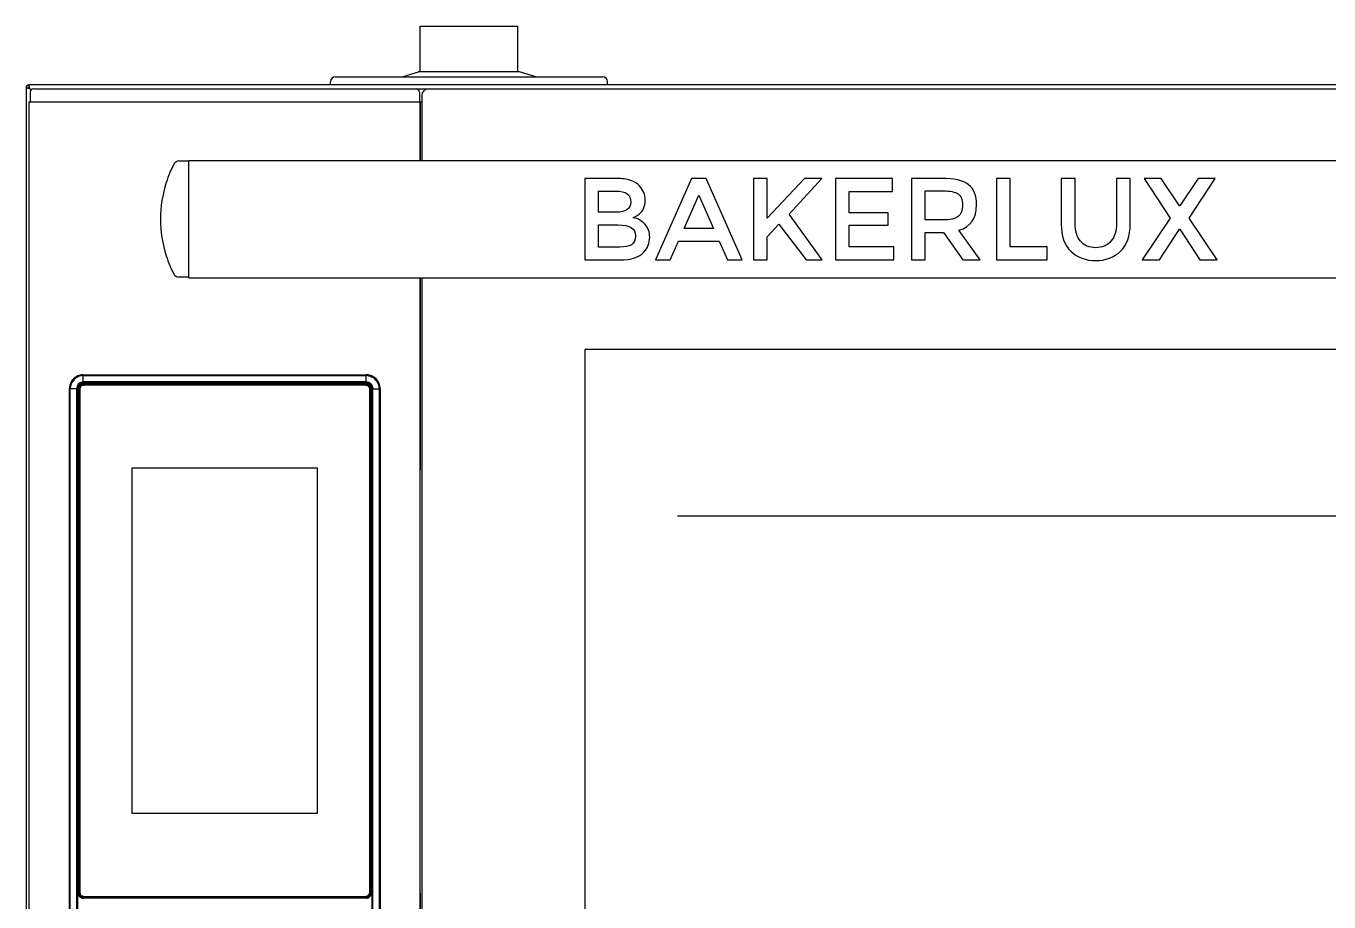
# Model space of a CAD drawing. Header units: millimetres. Extents: x -4975 to 152, y 4191 to 7264.
# Drawn here: x -2086 to -1686, y 5767.8 to 6036.8 of the extents above; entities that cross this region are included whole.
import ezdxf

# ---------------------------------------------------------------- set-up
doc = ezdxf.new("R2010")
doc.units = ezdxf.units.MM
doc.header["$LTSCALE"] = 346.5
doc.layers.get('0').update_dxf_attribs({"linetype": 'CONTINUOUS'})
doc.layers.add('ASSI', color=7, linetype='CONTINUOUS')
doc.layers.add('GEOM', color=7, linetype='CONTINUOUS')

msp = doc.modelspace()

# ---------------------------------------------------------------- linework, layer by layer
at = {"color": 7, "linetype": 'Continuous'}
for p, q in [((-2086.04, 6017.8), (-2086.04, 5617.1)), ((-2085.85, 6017.8), (-2086.04, 6017.8)), ((-2085.85, 6017.8), (-2085.22, 6017.8)), ((-2085.14, 6018.51), (-2085.14, 6018.7)), ((-1286.94, 6018.7), (-2085.14, 6018.7)), ((-2085.14, 6018.51), (-2085.14, 6017.88)), ((-2084.52, 6017.08), (-2085.14, 6017.7)), ((-2085.04, 6017.8), (-2084.44, 6017.19)), ((-2084.73, 6016.51), (-2084.78, 6013.5)), ((-2083.73, 6017.5), (-1288.36, 6017.5)), ((-2043.99, 6017.5), (-2043.99, 6017.55)), ((-2043.99, 6017.55), (-2041.09, 6017.55)), ((-2041.09, 6017.5), (-2041.09, 6017.55)), ((-2018.99, 6017.5), (-2018.99, 6017.55)), ((-2018.99, 6017.55), (-2016.09, 6017.55)), ((-2016.09, 6017.5), (-2016.09, 6017.55)), ((-1965.29, 6016.51), (-1965.24, 6013.5)), ((-2085.04, 5657.5), (-2085.04, 6013.5)), ((-2085.04, 6013.5), (-1965.04, 6013.5)), ((-2083.4, 6013.5), (-1966.62, 6013.5)), ((-1965.04, 6013.5), (-1965.04, 5995.5)), ((-1965.04, 5995.5), (-1965.04, 6013.5)), ((-1965.04, 6013.5), (-1964.54, 6013.5)), ((-1964.54, 6015.5), (-1964.54, 5995.5)), ((-2036.04, 5995.38), (-2039.62, 5995.25)), ((-2036.04, 5995.28), (-2039.12, 5995.18)), ((-2036.04, 5959.49), (-2036.04, 5995.5)), ((-2036.04, 5995.5), (-1336.04, 5995.5)), ((-1914.54, 5990), (-1914.54, 5965)), ((-1904.81, 5990), (-1914.54, 5990)), ((-1881.74, 5990), (-1892.76, 5965)), ((-1877.24, 5990), (-1881.74, 5990)), ((-1866.22, 5965), (-1877.24, 5990)), ((-1862.75, 5990), (-1862.75, 5965)), ((-1858.53, 5990), (-1862.75, 5990)), ((-1847.09, 5990), (-1858.53, 5977.8)), ((-1858.53, 5977.8), (-1858.53, 5990)), ((-1851.77, 5979.05), (-1841.72, 5990)), ((-1841.72, 5990), (-1847.09, 5990)), ((-1837.57, 5990), (-1837.57, 5965)), ((-1820.01, 5990), (-1837.57, 5990)), ((-1820.01, 5986.03), (-1820.01, 5990)), ((-1814.18, 5990), (-1814.18, 5965)), ((-1804.88, 5990), (-1814.18, 5990)), ((-1788.15, 5990), (-1788.15, 5965)), ((-1783.93, 5990), (-1788.15, 5990)), ((-1783.93, 5969), (-1783.93, 5990)), ((-1768.22, 5990), (-1768.22, 5975.98)), ((-1764, 5990), (-1768.22, 5990)), ((-1764, 5976.16), (-1764, 5990)), ((-1751.27, 5990), (-1751.27, 5976.16)), ((-1747.05, 5990), (-1751.27, 5990)), ((-1747.05, 5975.98), (-1747.05, 5990)), ((-1742.76, 5990), (-1734.78, 5977.84)), ((-1737.54, 5990), (-1742.76, 5990)), ((-1731.96, 5981.56), (-1737.54, 5990)), ((-1726.2, 5990), (-1731.78, 5981.56)), ((-1728.95, 5977.84), (-1720.98, 5990)), ((-1720.98, 5990), (-1726.2, 5990)), ((-1910.32, 5979.63), (-1910.32, 5986.1)), ((-1910.32, 5986.1), (-1904.92, 5986.1)), ((-1884.03, 5974.58), (-1879.49, 5984.88)), ((-1879.49, 5984.88), (-1874.95, 5974.58)), ((-1833.35, 5979.41), (-1833.35, 5986.03)), ((-1833.35, 5986.03), (-1820.01, 5986.03)), ((-1809.96, 5977.23), (-1809.96, 5986.17)), ((-1809.96, 5986.17), (-1804.6, 5986.17)), ((-1731.78, 5981.56), (-1731.96, 5981.56)), ((-1904.96, 5979.63), (-1910.32, 5979.63)), ((-1841.58, 5965), (-1851.77, 5979.05)), ((-1821.37, 5979.41), (-1833.35, 5979.41)), ((-1821.37, 5975.66), (-1821.37, 5979.41)), ((-1804.71, 5977.23), (-1809.96, 5977.23)), ((-1734.78, 5977.84), (-1743.37, 5965)), ((-1720.37, 5965), (-1728.95, 5977.84)), ((-1910.32, 5968.9), (-1910.32, 5975.73)), ((-1910.32, 5975.73), (-1904.24, 5975.73)), ((-1874.95, 5974.58), (-1884.03, 5974.58)), ((-1858.53, 5972.01), (-1854.88, 5975.94)), ((-1858.53, 5965), (-1858.53, 5972.01)), ((-1854.88, 5975.94), (-1846.59, 5965)), ((-1833.35, 5968.97), (-1833.35, 5975.66)), ((-1833.35, 5975.66), (-1821.37, 5975.66)), ((-1809.96, 5965), (-1809.96, 5973.4)), ((-1809.96, 5973.4), (-1804.42, 5973.4)), ((-1804.42, 5973.4), (-1798.45, 5965)), ((-1793.08, 5965), (-1799.63, 5974.08)), ((-1738.11, 5965), (-1731.96, 5974.4)), ((-1731.96, 5974.4), (-1731.78, 5974.4)), ((-1731.78, 5974.4), (-1725.63, 5965)), ((-1903.7, 5968.9), (-1910.32, 5968.9)), ((-1888.25, 5965), (-1885.75, 5970.68)), ((-1885.75, 5970.68), (-1873.23, 5970.68)), ((-1873.23, 5970.68), (-1870.73, 5965)), ((-1819.58, 5968.97), (-1833.35, 5968.97)), ((-1819.58, 5965), (-1819.58, 5968.97)), ((-1772.52, 5969), (-1783.93, 5969)), ((-1772.52, 5965), (-1772.52, 5969)), ((-1914.54, 5965), (-1903.6, 5965)), ((-1892.76, 5965), (-1888.25, 5965)), ((-1870.73, 5965), (-1866.22, 5965)), ((-1862.75, 5965), (-1858.53, 5965)), ((-1846.59, 5965), (-1841.58, 5965)), ((-1837.57, 5965), (-1819.58, 5965)), ((-1814.18, 5965), (-1809.96, 5965)), ((-1798.45, 5965), (-1793.08, 5965)), ((-1788.15, 5965), (-1772.52, 5965)), ((-1743.37, 5965), (-1738.11, 5965)), ((-1725.63, 5965), (-1720.37, 5965)), ((-2039.62, 5959.74), (-2036.04, 5959.62)), ((-2036.04, 5959.71), (-2039.12, 5959.82)), ((-2036.04, 5959.5), (-1336.04, 5959.5)), ((-1965.04, 5959.5), (-1965.04, 5900.5)), ((-1965.04, 5657.5), (-1965.04, 5959.5)), ((-1964.54, 5959.5), (-1964.54, 5655.5)), ((-1914.54, 5937.5), (-1914.54, 5733.5)), ((-1457.54, 5937.5), (-1914.54, 5937.5)), ((-1965.04, 5770.5), (-1965.04, 5657.5))]:
    msp.add_line(p, q, dxfattribs=at)
at = {"color": 9, "linetype": 'Continuous'}
for p, q in [((-2068.47, 5929.67), (-2068.47, 5929.68)), ((-2068.47, 5929.67), (-1981.62, 5929.67)), ((-2068.46, 5928), (-2068.46, 5929.44)), ((-2068.46, 5929.44), (-1981.63, 5929.44)), ((-1981.63, 5928), (-1981.63, 5929.44)), ((-1981.62, 5929.67), (-1981.61, 5929.68)), ((-2072.71, 5925.42), (-2072.72, 5925.43)), ((-2072.71, 5745.57), (-2072.71, 5925.42)), ((-2071.29, 5925.41), (-2072.49, 5925.41)), ((-2072.49, 5745.58), (-2072.49, 5925.41)), ((-2070.53, 5925.41), (-2071.29, 5925.41)), ((-2070.53, 5925.41), (-2070.53, 5745.58)), ((-2070.25, 5925.41), (-2070.5, 5925.41)), ((-2070.25, 5925.41), (-2070.25, 5745.58)), ((-2069.67, 5925.36), (-2069.8, 5925.36)), ((-2069.8, 5770.64), (-2069.8, 5925)), ((-2069.55, 5925.36), (-2069.67, 5925.36)), ((-2068.46, 5927.48), (-2068.46, 5928)), ((-2068.46, 5927.21), (-2068.46, 5927.48)), ((-1981.63, 5927.48), (-2068.46, 5927.48)), ((-1981.62, 5927.21), (-2068.46, 5927.21)), ((-2068.4, 5926.63), (-2068.4, 5926.76)), ((-2068.4, 5926.51), (-2068.4, 5926.63)), ((-1981.68, 5926.63), (-1981.68, 5926.76)), ((-1981.68, 5926.51), (-1981.68, 5926.63)), ((-1981.63, 5927.48), (-1981.63, 5928)), ((-1981.62, 5927.21), (-1981.63, 5927.45)), ((-1980.53, 5925.36), (-1980.41, 5925.36)), ((-1980.41, 5925.36), (-1980.28, 5925.36)), ((-1980.28, 5925), (-1980.28, 5770.64)), ((-1979.83, 5925.41), (-1979.56, 5925.41)), ((-1979.83, 5745.58), (-1979.83, 5925.41)), ((-1979.56, 5745.58), (-1979.56, 5925.41)), ((-1979.56, 5925.41), (-1978.79, 5925.41)), ((-1978.79, 5925.41), (-1977.6, 5925.41)), ((-1977.6, 5925.41), (-1977.6, 5745.58)), ((-1977.37, 5925.42), (-1977.36, 5925.43)), ((-1977.37, 5925.42), (-1977.37, 5745.57)), ((-2069.67, 5770.64), (-2069.8, 5770.64)), ((-2069.55, 5770.64), (-2069.67, 5770.64)), ((-2068.44, 5769.2), (-2068.4, 5769.24)), ((-2068.4, 5769.49), (-2068.4, 5769.37)), ((-2068.4, 5769.37), (-2068.4, 5769.24)), ((-1981.68, 5769.24), (-2068.4, 5769.24)), ((-1981.68, 5769.49), (-1981.68, 5769.37)), ((-1981.68, 5769.37), (-1981.68, 5769.24)), ((-1981.65, 5769.2), (-1981.68, 5769.24))]:
    msp.add_line(p, q, dxfattribs=at)
at = {"color": 2, "linetype": 'Continuous'}
msp.add_line((-1886.04, 5886.4), (-1486.04, 5886.4), dxfattribs=at)
at = {"color": 9, "linetype": 'Continuous'}
for points in [[(-2070.25, 5925.41), (-2070.35, 5925.41), (-2070.44, 5925.41), (-2070.53, 5925.41)], [(-1981.62, 5927.21), (-1981.63, 5927.3), (-1981.63, 5927.4), (-1981.63, 5927.48)]]:
    msp.add_lwpolyline(points, dxfattribs=at)
at = {"color": 7, "linetype": 'Continuous'}
for centre, radius, start, end in [((-2085.14, 6017.8), 0.9, 90, 180), ((-2085.14, 6017.8), 0.1, 90, 180), ((-2083.73, 6016.5), 1, 90, 179), ((-1966.29, 6016.5), 1, 1, 90), ((-1962.54, 6015.5), 2, 90, 180), ((-2008.2, 5977.45), 36.6, 151.8419, 162.0508), ((-2008.31, 5977.5), 36.48, 162.0646, 197.9354), ((-2008.2, 5977.54), 36.6, 197.9493, 208.1581)]:
    msp.add_arc(centre, radius, start, end, dxfattribs=at)
at = {"color": 9, "linetype": 'Continuous'}
for centre, radius, start, end in [((-2068.45, 5925.41), 4.03, 98.9758, 171.4052), ((-2068.46, 5925.42), 4.25, 137.9545, 144.2272), ((-2068.46, 5925.41), 4.26, 131.0569, 137.9454), ((-2068.46, 5925.42), 4.25, 124.2566, 131.0508), ((-2068.46, 5925.41), 4.26, 118.4228, 124.2541), ((-2068.46, 5925.41), 4.26, 107.3361, 118.4073), ((-2068.46, 5925.41), 4.25, 102.0486, 107.3202), ((-2068.46, 5925.41), 4.26, 92.4816, 102.0374), ((-2068.45, 5925.41), 4.03, 90.0459, 98.9808), ((-2068.46, 5925.43), 4.24, 90.0409, 92.4762), ((-1981.63, 5925.41), 4.03, 81.3986, 89.9555), ((-1981.62, 5925.43), 4.24, 87.6693, 89.9597), ((-1981.62, 5925.41), 4.26, 78.0579, 87.663), ((-1981.62, 5925.42), 4.25, 72.8415, 78.0475), ((-1981.62, 5925.41), 4.26, 63.0369, 72.8276), ((-1981.62, 5925.41), 4.26, 54.2295, 63.0203), ((-1981.63, 5925.41), 4.03, 8.9758, 61.0408), ((-1981.62, 5925.42), 4.25, 47.9545, 54.2272), ((-1981.63, 5925.41), 4.26, 41.0569, 47.9454), ((-1981.62, 5925.42), 4.25, 34.2566, 41.0508), ((-2068.45, 5925.42), 4.26, 168.0579, 177.663), ((-2068.47, 5925.42), 4.24, 177.6693, 179.9597), ((-2068.46, 5925.42), 4.25, 162.8415, 168.0475), ((-2068.45, 5925.42), 4.26, 153.0369, 162.8276), ((-2068.46, 5925.41), 4.03, 171.3986, 179.9555), ((-2068.46, 5925.42), 4.26, 144.2295, 153.0203), ((-2068.39, 5925.35), 1.41, 162.4712, 179.924), ((-1981.68, 5925.35), 1.41, 72.4712, 89.924), ((-1981.62, 5925.42), 4.26, 28.4228, 34.2541), ((-1981.63, 5925.42), 4.26, 17.3361, 28.4073), ((-1981.63, 5925.41), 4.03, 0.0459, 8.9808), ((-1981.62, 5925.42), 4.25, 12.0486, 17.3202), ((-1981.63, 5925.42), 4.26, 2.4816, 12.0374), ((-1981.61, 5925.42), 4.24, 0.0409, 2.4762), ((-2068.4, 5770.65), 1.41, 252.4712, 269.924), ((-1981.69, 5770.64), 1.41, 342.4712, 359.924)]:
    msp.add_arc(centre, radius, start, end, dxfattribs=at)
at = {"color": 7, "linetype": 'Continuous'}
for centre, major_axis, start_param, end_param in [((-2068.47, 5925.42), (-3.01, 3.01), -0.523121, 0.52312), ((-2068.47, 5925.42), (-3.01, 3.01), -0.784789, -0.523121), ((-1981.61, 5925.42), (3.01, 3.01), 0.52312, 0.784789), ((-1981.61, 5925.42), (3.01, 3.01), -0.523121, 0.52312), ((-2068.47, 5925.42), (3.01, -3.01), -2.618472, -2.356803), ((-1981.61, 5925.42), (3.01, 3.01), -0.784789, -0.523121)]:
    msp.add_ellipse(centre, major_axis=major_axis, ratio=0.998783, start_param=start_param, end_param=end_param, dxfattribs=at)
for points, knots in [([(-2085.85, 6017.8), (-2085.75, 6017.78), (-2085.51, 6017.74), (-2085.27, 6017.71), (-2085.14, 6017.7)], [0, 0, 0, 0, 0.444743, 1, 1, 1, 1]), ([(-2085.22, 6017.8), (-2085.22, 6017.79), (-2085.19, 6017.75), (-2085.16, 6017.72), (-2085.14, 6017.7)], [0, 0, 0, 0, 0.232177, 1, 1, 1, 1]), ([(-2085.14, 6018.51), (-2085.12, 6018.4), (-2085.09, 6018.17), (-2085.06, 6017.93), (-2085.04, 6017.8)], [0, 0, 0, 0, 0.444743, 1, 1, 1, 1]), ([(-2085.14, 6017.88), (-2085.13, 6017.87), (-2085.1, 6017.85), (-2085.07, 6017.82), (-2085.04, 6017.8)], [0, 0, 0, 0, 0.232177, 1, 1, 1, 1])]:
    msp.add_open_spline(points, degree=3, knots=knots, dxfattribs=at)
for points in [[(-2040.47, 5994.72), (-2040.31, 5995.02), (-2039.95, 5995.24), (-2039.62, 5995.25)], [(-1900.45, 5989.37), (-1901.67, 5989.78), (-1903.13, 5990), (-1904.81, 5990)], [(-1897.7, 5987.74), (-1898.3, 5988.42), (-1899.23, 5988.96), (-1900.45, 5989.37)], [(-1796.69, 5988.07), (-1798.34, 5989.35), (-1801.09, 5990), (-1804.88, 5990)], [(-1794.23, 5981.88), (-1794.23, 5984.7), (-1795.05, 5986.78), (-1796.69, 5988.07)], [(-1904.92, 5986.1), (-1903.38, 5986.1), (-1902.24, 5985.81), (-1901.5, 5985.29)], [(-1901.5, 5985.29), (-1900.77, 5984.78), (-1900.38, 5983.92), (-1900.38, 5982.74)], [(-1895.98, 5983.38), (-1895.98, 5984.99), (-1896.55, 5986.46), (-1897.7, 5987.74)], [(-1804.6, 5986.17), (-1802.35, 5986.17), (-1800.77, 5985.85), (-1799.88, 5985.23)], [(-1799.88, 5985.23), (-1799.02, 5984.63), (-1798.55, 5983.52), (-1798.55, 5981.88)], [(-1900.38, 5982.74), (-1900.38, 5980.66), (-1901.92, 5979.63), (-1904.96, 5979.63)], [(-1897.84, 5979.02), (-1896.62, 5979.95), (-1895.98, 5981.41), (-1895.98, 5983.38)], [(-1798.55, 5981.88), (-1798.55, 5980.23), (-1798.98, 5979.05), (-1799.84, 5978.34)], [(-1799.63, 5974.08), (-1796.05, 5975.15), (-1794.23, 5977.73), (-1794.23, 5981.88)], [(-1899.66, 5977.98), (-1899.23, 5978.16), (-1898.95, 5978.3), (-1898.77, 5978.38)], [(-1895.98, 5975.87), (-1896.91, 5976.94), (-1898.12, 5977.62), (-1899.66, 5977.98)], [(-1898.77, 5978.38), (-1898.63, 5978.45), (-1898.3, 5978.66), (-1897.84, 5979.02)], [(-1799.84, 5978.34), (-1800.7, 5977.59), (-1802.35, 5977.23), (-1804.71, 5977.23)], [(-1762.3, 5970.71), (-1763.43, 5972.04), (-1764, 5973.87), (-1764, 5976.16)], [(-1751.27, 5976.16), (-1751.27, 5973.87), (-1751.84, 5972.04), (-1752.98, 5970.71)], [(-1904.24, 5975.73), (-1900.7, 5975.73), (-1898.91, 5974.62), (-1898.91, 5972.4)], [(-1898.91, 5972.4), (-1898.91, 5971.04), (-1899.34, 5970.11), (-1900.16, 5969.61)], [(-1894.58, 5971.94), (-1894.58, 5973.51), (-1895.05, 5974.8), (-1895.98, 5975.87)], [(-1768.22, 5975.98), (-1768.22, 5972.37), (-1767.26, 5969.58), (-1765.27, 5967.64)], [(-1750.03, 5967.65), (-1748.05, 5969.58), (-1747.05, 5972.37), (-1747.05, 5975.98)], [(-1900.16, 5969.61), (-1900.99, 5969.11), (-1902.17, 5968.9), (-1903.7, 5968.9)], [(-1896.38, 5967.33), (-1895.19, 5968.65), (-1894.58, 5970.18), (-1894.58, 5971.94)], [(-1757.64, 5968.72), (-1759.61, 5968.72), (-1761.14, 5969.36), (-1762.3, 5970.71)], [(-1752.98, 5970.71), (-1754.13, 5969.36), (-1755.71, 5968.72), (-1757.64, 5968.72)], [(-1903.6, 5965), (-1900.2, 5965), (-1897.8, 5965.75), (-1896.38, 5967.33)], [(-1765.27, 5967.64), (-1763.29, 5965.71), (-1760.75, 5964.75), (-1757.64, 5964.75)], [(-1757.64, 5964.75), (-1754.56, 5964.75), (-1752.02, 5965.71), (-1750.03, 5967.65)], [(-2039.62, 5959.74), (-2039.95, 5959.76), (-2040.31, 5959.98), (-2040.47, 5960.27)]]:
    msp.add_open_spline(points, degree=3, dxfattribs=at)
at = {"color": 9, "linetype": 'Continuous'}
for points, knots in [([(-2068.47, 5929.67), (-2068.46, 5929.66), (-2068.47, 5929.58), (-2068.46, 5929.51), (-2068.46, 5929.44)], [0, 0, 0, 0, 0.081765, 1, 1, 1, 1]), ([(-1981.62, 5929.67), (-1981.63, 5929.65), (-1981.61, 5929.57), (-1981.63, 5929.5), (-1981.63, 5929.44)], [0, 0, 0, 0, 0.284532, 1, 1, 1, 1]), ([(-2072.71, 5925.42), (-2072.7, 5925.41), (-2072.61, 5925.42), (-2072.54, 5925.41), (-2072.49, 5925.41)], [0, 0, 0, 0, 0.284532, 1, 1, 1, 1]), ([(-2068.46, 5927.48), (-2068.98, 5927.48), (-2070.08, 5927.04), (-2070.53, 5925.94), (-2070.53, 5925.41)], [0, 0, 0, 0, 0.500075, 1, 1, 1, 1]), ([(-2068.46, 5927.21), (-2068.92, 5927.21), (-2069.87, 5926.83), (-2070.26, 5925.87), (-2070.25, 5925.41)], [0, 0, 0, 0, 0.500075, 1, 1, 1, 1]), ([(-1979.56, 5925.41), (-1979.56, 5925.94), (-1980, 5927.04), (-1981.1, 5927.48), (-1981.63, 5927.48)], [0, 0, 0, 0, 0.500075, 1, 1, 1, 1]), ([(-1979.83, 5925.41), (-1979.83, 5925.87), (-1980.21, 5926.83), (-1981.17, 5927.21), (-1981.62, 5927.21)], [0, 0, 0, 0, 0.500075, 1, 1, 1, 1]), ([(-1977.37, 5925.42), (-1977.37, 5925.42), (-1977.45, 5925.42), (-1977.53, 5925.41), (-1977.6, 5925.41)], [0, 0, 0, 0, 0.081765, 1, 1, 1, 1])]:
    msp.add_open_spline(points, degree=3, knots=knots, dxfattribs=at)
for points in [[(-1981.03, 5929.4), (-1980.56, 5929.33), (-1980.09, 5929.17), (-1979.68, 5928.94)], [(-2069.73, 5925.78), (-2069.63, 5926.1), (-2069.4, 5926.39), (-2069.11, 5926.56)], [(-2069.55, 5925.36), (-2069.55, 5925.58), (-2069.48, 5925.8), (-2069.36, 5925.99)], [(-2069.36, 5925.99), (-2069.27, 5926.13), (-2069.13, 5926.26), (-2068.98, 5926.35)], [(-2069.11, 5926.56), (-2068.9, 5926.69), (-2068.65, 5926.76), (-2068.4, 5926.76)], [(-2068.98, 5926.35), (-2068.81, 5926.45), (-2068.6, 5926.51), (-2068.4, 5926.51)], [(-1981.68, 5926.51), (-1981.46, 5926.51), (-1981.24, 5926.44), (-1981.05, 5926.32)], [(-1981.26, 5926.69), (-1980.94, 5926.59), (-1980.65, 5926.35), (-1980.48, 5926.07)], [(-1981.05, 5926.32), (-1980.91, 5926.22), (-1980.78, 5926.09), (-1980.69, 5925.94)], [(-1980.69, 5925.94), (-1980.59, 5925.77), (-1980.53, 5925.56), (-1980.53, 5925.36)], [(-1980.48, 5926.07), (-1980.35, 5925.86), (-1980.28, 5925.6), (-1980.28, 5925.36)], [(-2069.61, 5769.93), (-2069.73, 5770.14), (-2069.8, 5770.39), (-2069.8, 5770.64)], [(-2068.82, 5769.3), (-2069.14, 5769.41), (-2069.44, 5769.64), (-2069.61, 5769.93)], [(-2069.39, 5770.05), (-2069.49, 5770.23), (-2069.55, 5770.44), (-2069.55, 5770.64)], [(-2069.03, 5769.68), (-2069.18, 5769.77), (-2069.3, 5769.9), (-2069.39, 5770.05)], [(-2068.4, 5769.49), (-2068.62, 5769.49), (-2068.85, 5769.56), (-2069.03, 5769.68)], [(-1981.1, 5769.65), (-1981.27, 5769.55), (-1981.48, 5769.49), (-1981.68, 5769.49)], [(-1980.97, 5769.43), (-1981.18, 5769.31), (-1981.44, 5769.24), (-1981.68, 5769.24)], [(-1980.72, 5770.01), (-1980.82, 5769.86), (-1980.95, 5769.74), (-1981.1, 5769.65)], [(-1980.35, 5770.22), (-1980.45, 5769.9), (-1980.68, 5769.6), (-1980.97, 5769.43)], [(-1980.53, 5770.64), (-1980.53, 5770.42), (-1980.6, 5770.19), (-1980.72, 5770.01)]]:
    msp.add_open_spline(points, degree=3, dxfattribs=at)
at = {"layer": 'ASSI', "color": 7, "linetype": 'Continuous'}
for p, q in [((-1965.04, 6022.7), (-1965.04, 6036.8)), ((-1965.04, 6036.8), (-1935.04, 6036.8)), ((-1935.04, 6022.7), (-1935.04, 6036.8)), ((-1970.54, 6021.2), (-1965.54, 6022.7)), ((-1934.54, 6022.7), (-1965.54, 6022.7)), ((-1929.54, 6021.2), (-1934.54, 6022.7))]:
    msp.add_line(p, q, dxfattribs=at)
at = {"layer": 'GEOM', "color": 7, "linetype": 'Continuous'}
for p, q in [((-1991.04, 6021.2), (-1909.04, 6021.2)), ((-1992.54, 6018.7), (-1992.54, 6019.7)), ((-1907.54, 6018.7), (-1907.54, 6019.7)), ((-2069.54, 5925.3), (-2069.54, 5770.7)), ((-1981.74, 5926.5), (-2068.34, 5926.5)), ((-1980.54, 5770.7), (-1980.54, 5925.3)), ((-1996.54, 5901), (-2053.54, 5901)), ((-2053.54, 5901), (-2053.54, 5795)), ((-1996.54, 5795), (-1996.54, 5901)), ((-2053.54, 5795), (-1996.54, 5795)), ((-2068.34, 5769.5), (-1981.74, 5769.5))]:
    msp.add_line(p, q, dxfattribs=at)
at = {"layer": 'GEOM', "color": 9, "linetype": 'Continuous'}
for p, q in [((-2070.08, 5770.6), (-2070.08, 5925.39)), ((-2070.08, 5925.39), (-2069.84, 5925.39)), ((-2069.84, 5770.6), (-2069.84, 5925.39)), ((-2068.44, 5927.04), (-1981.65, 5927.04)), ((-2068.44, 5927.04), (-2068.44, 5926.79)), ((-2068.44, 5926.79), (-1981.65, 5926.79)), ((-1981.65, 5927.04), (-1981.65, 5926.79)), ((-1980.25, 5925.39), (-1980.25, 5770.6)), ((-1980, 5925.39), (-1980.25, 5925.39)), ((-1980, 5925.39), (-1980, 5770.6)), ((-2070.08, 5770.6), (-2069.84, 5770.6)), ((-1981.65, 5769.2), (-2068.44, 5769.2)), ((-2068.44, 5768.95), (-2068.44, 5769.2)), ((-1981.65, 5768.95), (-2068.44, 5768.95)), ((-1981.65, 5768.95), (-1981.65, 5769.2))]:
    msp.add_line(p, q, dxfattribs=at)
at = {"layer": 'GEOM', "color": 7, "linetype": 'Continuous'}
for centre, radius, start, end in [((-1991.04, 6019.7), 1.5, 90, 180), ((-1909.04, 6019.7), 1.5, 0, 90), ((-2068.34, 5925.3), 1.2, 90, 180), ((-1981.74, 5925.3), 1.2, 0, 90), ((-2068.34, 5770.7), 1.2, 180, 270), ((-1981.74, 5770.7), 1.2, 270, 0)]:
    msp.add_arc(centre, radius, start, end, dxfattribs=at)
at = {"layer": 'GEOM', "color": 9, "linetype": 'Continuous'}
for centre, start, end in [((-2068.44, 5925.39), 89.9858, 180.0142), ((-1981.65, 5925.39), 359.9858, 90.0142), ((-2068.44, 5770.6), 179.9858, 270.0142), ((-1981.65, 5770.6), 269.9858, 0.0142)]:
    msp.add_arc(centre, 1.65, start, end, dxfattribs=at)
for points in [[(-2069.84, 5925.39), (-2069.84, 5925.62), (-2069.78, 5925.85), (-2069.67, 5926.04)], [(-2069.67, 5926.04), (-2069.55, 5926.27), (-2069.36, 5926.47), (-2069.14, 5926.6)], [(-2069.14, 5926.6), (-2068.93, 5926.72), (-2068.68, 5926.79), (-2068.44, 5926.79)], [(-1981.65, 5926.79), (-1981.42, 5926.79), (-1981.19, 5926.73), (-1980.99, 5926.63)], [(-1980.99, 5926.63), (-1980.77, 5926.51), (-1980.57, 5926.32), (-1980.44, 5926.1)], [(-1980.44, 5926.1), (-1980.32, 5925.89), (-1980.25, 5925.64), (-1980.25, 5925.39)], [(-2069.64, 5769.9), (-2069.77, 5770.11), (-2069.84, 5770.36), (-2069.84, 5770.6)], [(-2069.09, 5769.36), (-2069.32, 5769.48), (-2069.51, 5769.68), (-2069.64, 5769.9)], [(-2068.44, 5769.2), (-2068.66, 5769.2), (-2068.89, 5769.26), (-2069.09, 5769.36)], [(-1980.94, 5769.39), (-1981.15, 5769.27), (-1981.4, 5769.2), (-1981.65, 5769.2)], [(-1980.41, 5769.95), (-1980.53, 5769.72), (-1980.72, 5769.52), (-1980.94, 5769.39)], [(-1980.25, 5770.6), (-1980.25, 5770.38), (-1980.3, 5770.15), (-1980.41, 5769.95)]]:
    msp.add_open_spline(points, degree=3, dxfattribs=at)

doc.saveas('drawing.dxf')
